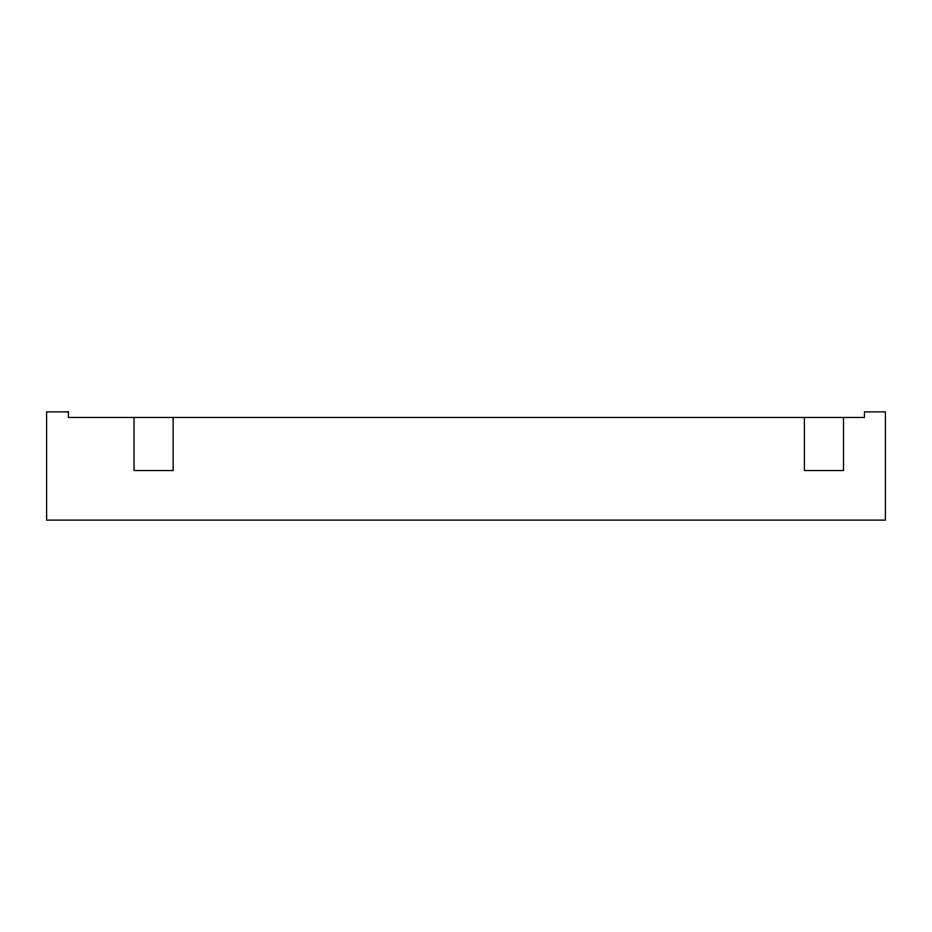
<?xml version="1.0" encoding="UTF-8"?>
<svg xmlns="http://www.w3.org/2000/svg" width="932" height="932" viewBox="0 0 932 932"><rect width="100%" height="100%" fill="white"/><g stroke="black" fill="none" stroke-linecap="round" stroke-linejoin="round"><path stroke-width="1.4" d="M843.507 417.466L843.507 470.543L804.398 470.543L804.398 417.466M173.142 417.466L173.142 470.543L134.033 470.543L134.033 417.466M68.397 411.886L46.6 411.886L46.6 520.114L885.4 520.114L885.4 411.886L864.453 411.886L864.453 417.466L68.397 417.466L68.397 411.886"/></g></svg>
